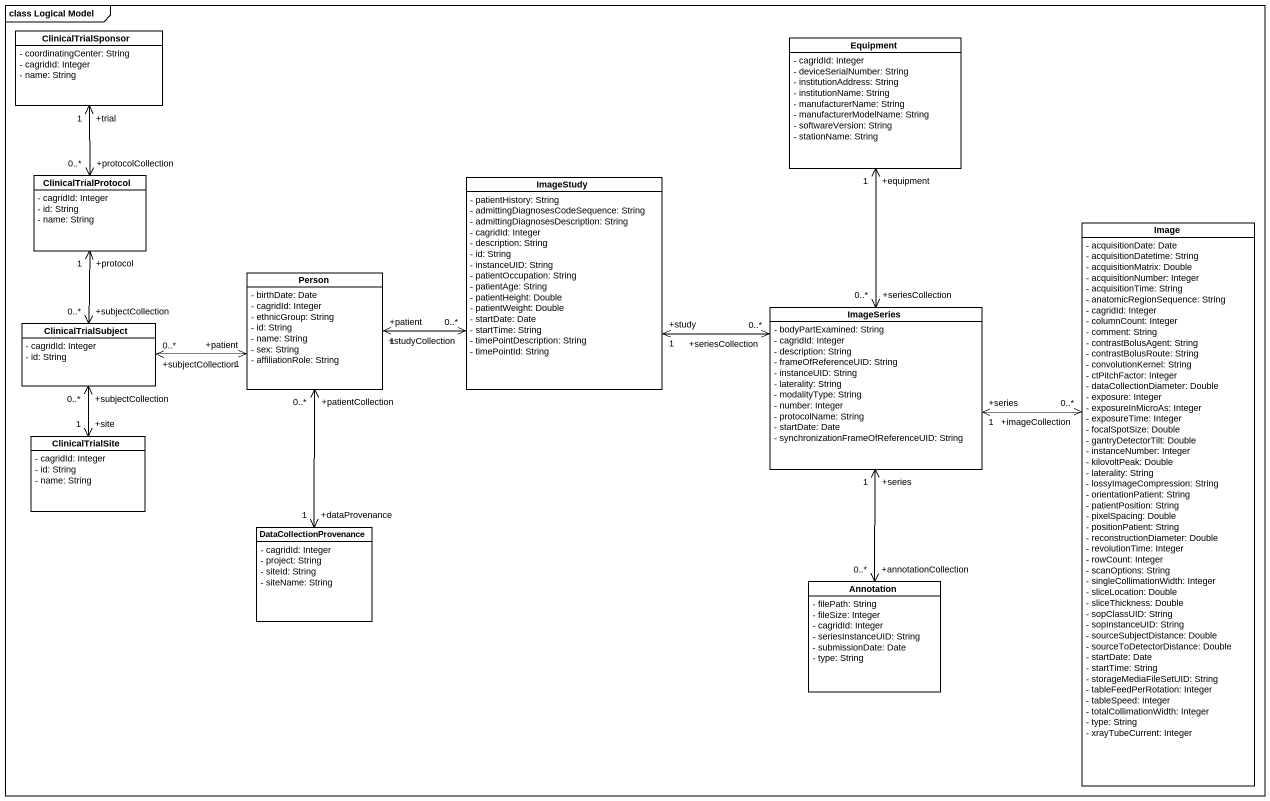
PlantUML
@startuml
mainframe class Logical Model
hide circle
hide empty members
skinparam classAttributeIconSize 0
class ClinicalTrialSponsor {
  - coordinatingCenter: String
  - cagridId: Integer
  - name: String
}
class Equipment {
  - cagridId: Integer
  - deviceSerialNumber: String
  - institutionAddress: String
  - institutionName: String
  - manufacturerName: String
  - manufacturerModelName: String
  - softwareVersion: String
  - stationName: String
}
class ClinicalTrialProtocol {
  - cagridId: Integer
  - id: String
  - name: String
}
class ImageStudy {
  - patientHistory: String
  - admittingDiagnosesCodeSequence: String
  - admittingDiagnosesDescription: String
  - cagridId: Integer
  - description: String
  - id: String
  - instanceUID: String
  - patientOccupation: String
  - patientAge: String
  - patientHeight: Double
  - patientWeight: Double
  - startDate: Date
  - startTime: String
  - timePointDescription: String
  - timePointId: String
}
class Image {
  - acquisitionDate: Date
  - acquisitionDatetime: String
  - acquisitionMatrix: Double
  - acquisitionNumber: Integer
  - acquisitionTime: String
  - anatomicRegionSequence: String
  - cagridId: Integer
  - columnCount: Integer
  - comment: String
  - contrastBolusAgent: String
  - contrastBolusRoute: String
  - convolutionKernel: String
  - ctPitchFactor: Integer
  - dataCollectionDiameter: Double
  - exposure: Integer
  - exposureInMicroAs: Integer
  - exposureTime: Integer
  - focalSpotSize: Double
  - gantryDetectorTilt: Double
  - instanceNumber: Integer
  - kilovoltPeak: Double
  - laterality: String
  - lossyImageCompression: String
  - orientationPatient: String
  - patientPosition: String
  - pixelSpacing: Double
  - positionPatient: String
  - reconstructionDiameter: Double
  - revolutionTime: Integer
  - rowCount: Integer
  - scanOptions: String
  - singleCollimationWidth: Integer
  - sliceLocation: Double
  - sliceThickness: Double
  - sopClassUID: String
  - sopInstanceUID: String
  - sourceSubjectDistance: Double
  - sourceToDetectorDistance: Double
  - startDate: Date
  - startTime: String
  - storageMediaFileSetUID: String
  - tableFeedPerRotation: Integer
  - tableSpeed: Integer
  - totalCollimationWidth: Integer
  - type: String
  - xrayTubeCurrent: Integer
}
class "Person" as Person_ {
  - birthDate: Date
  - cagridId: Integer
  - ethnicGroup: String
  - id: String
  - name: String
  - sex: String
  - affiliationRole: String
}
class ClinicalTrialSubject {
  - cagridId: Integer
  - id: String
}
class ImageSeries {
  - bodyPartExamined: String
  - cagridId: Integer
  - description: String
  - frameOfReferenceUID: String
  - instanceUID: String
  - laterality: String
  - modalityType: String
  - number: Integer
  - protocolName: String
  - startDate: Date
  - synchronizationFrameOfReferenceUID: String
}
class ClinicalTrialSite {
  - cagridId: Integer
  - id: String
  - name: String
}
class DataCollectionProvenance {
  - cagridId: Integer
  - project: String
  - siteId: String
  - siteName: String
}
class "Annotation" as Annotation_ {
  - filePath: String
  - fileSize: Integer
  - cagridId: Integer
  - seriesInstanceUID: String
  - submissionDate: Date
  - type: String
}
ClinicalTrialSponsor "+trial\n1" <--> "+protocolCollection\n0..*" ClinicalTrialProtocol
Equipment "+equipment\n1" <--> "+seriesCollection\n0..*" ImageSeries
ClinicalTrialProtocol "+protocol\n1" <--> "+subjectCollection\n0..*" ClinicalTrialSubject
ImageStudy "+study\n1" <-right-> "+seriesCollection\n0..*" ImageSeries
Person_ "+patient\n1" <-right-> "+studyCollection\n0..*" ImageStudy
Person_ "+patient\n1" <-left-> "+subjectCollection\n0..*" ClinicalTrialSubject
ClinicalTrialSubject "+subjectCollection\n0..*" <--> "+site\n1" ClinicalTrialSite
ImageSeries "+series\n1" <-right-> "+imageCollection\n0..*" Image
DataCollectionProvenance "+dataProvenance\n1" <-up-> "+patientCollection\n0..*" Person_
Annotation_ "+annotationCollection\n0..*" <-up-> "+series\n1" ImageSeries
@enduml
